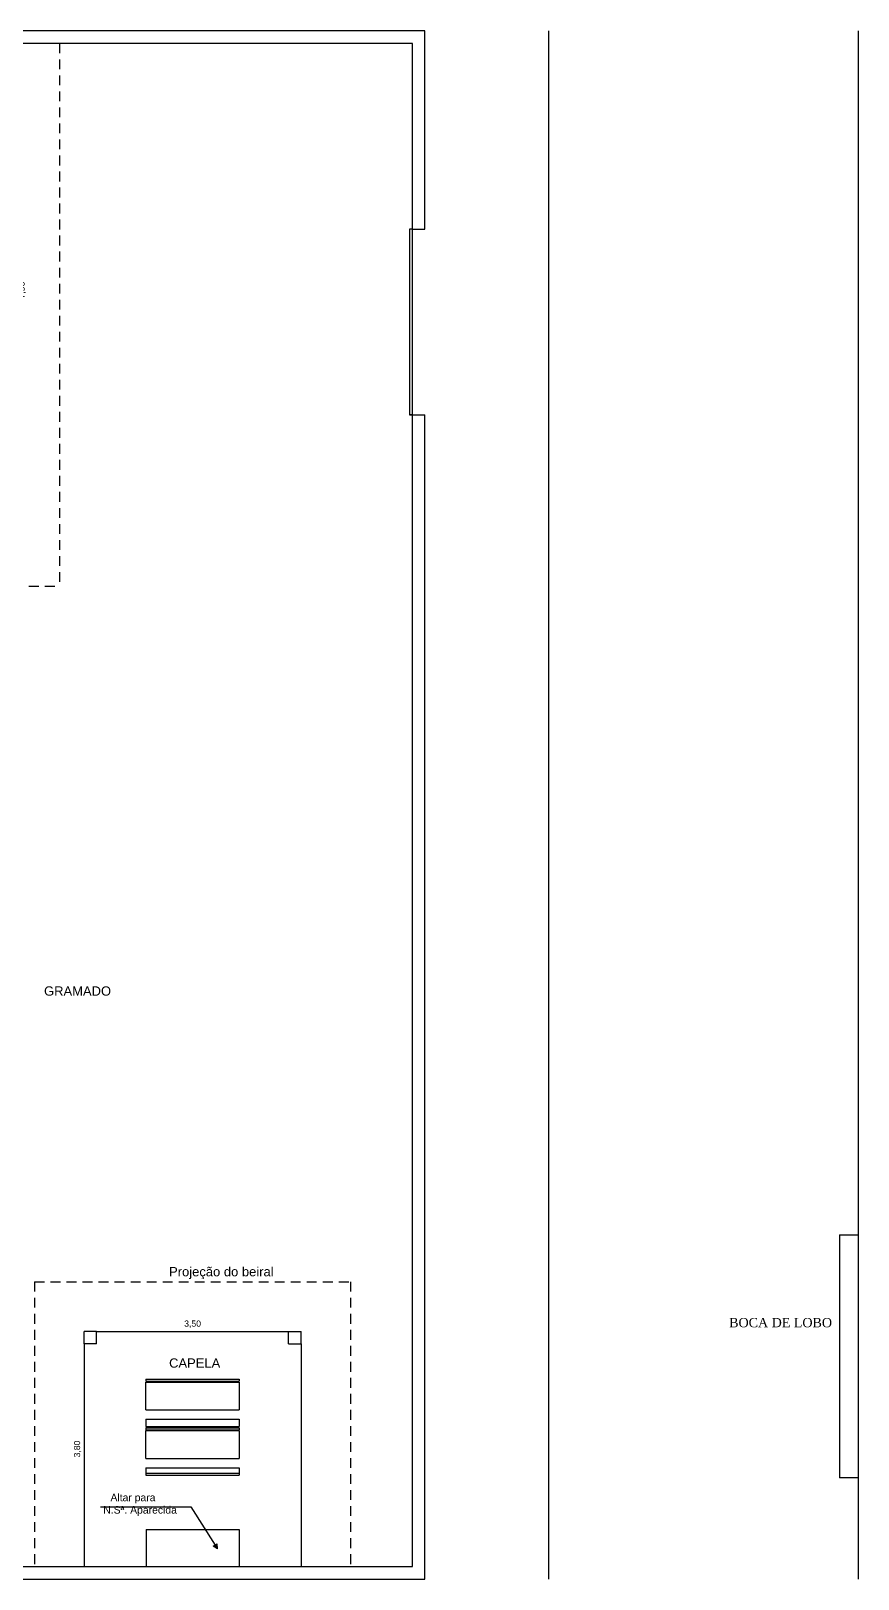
# Model space of a CAD drawing. Header units: millimetres. Extents: x 154.1 to 235.2, y 94.9 to 137.4.
# Drawn here: x 177.69 to 191.05, y 97.43 to 122.43 of the extents above; entities that cross this region are included whole.
import ezdxf

# ---------------------------------------------------------------- set-up
doc = ezdxf.new("R2010")
doc.units = ezdxf.units.MM
doc.header["$LTSCALE"] = 0.05
doc.linetypes.add('HIDDEN2', pattern=[4.7625, 3.175, -1.5875])
for name, color, linetype in [('Cotas', 6, 'Continuous'), ('Desnivel', 1, 'Continuous'), ('Janela', 2, 'Continuous'), ('Parede', 5, 'Continuous'), ('Projeção', 1, 'HIDDEN2'), ('Texto', 2, 'Continuous')]:
    doc.layers.add(name, color=color, linetype=linetype)
doc.styles.get("Standard").update_dxf_attribs({"font": 'arial.ttf'})
doc.dimstyles.new('ISO-25', dxfattribs={"dimtxt": 0.3, "dimasz": 2.5, "dimexe": 1.25, "dimexo": 0.625, "dimgap": 0.2, "dimtad": 1, "dimzin": 1, "dimtxsty": 'Standard', "dimcen": 2.5, "dimse1": 1, "dimse2": 1, "dimsd1": 1, "dimsd2": 1, "dimclrd": 6, "dimclrt": 2, "dimadec": 0, "dimazin": 0, "dimtfac": 1, "dimtmove": 0, "dimatfit": 3, "dimfxl": 1, "dimarcsym": 0})

# ---------------------------------------------------------------- blocks, each defined once
blk = doc.blocks.new('*D70')
at = {"layer": 'Defpoints', "color": 0}
for p in [(177.354, 122.222), (177.354, 114.259), (177.81, 114.259)]:
    blk.add_point(p, dxfattribs=at)
at = {"layer": 'Cotas', "color": 2, "insert": (177.549, 118.241), "char_height": 0.1, "attachment_point": 5, "rotation": 90}
blk.add_mtext('7,96', dxfattribs=at)
blk = doc.blocks.new('*D78')
at = {"layer": 'Defpoints', "color": 0}
for p in [(178.549, 101.426), (178.549, 101.282), (182.054, 101.426)]:
    blk.add_point(p, dxfattribs=at)
at = {"layer": 'Cotas', "color": 2, "insert": (180.302, 101.542), "char_height": 0.1, "attachment_point": 5}
blk.add_mtext('3,50', dxfattribs=at)
blk = doc.blocks.new('*D79')
at = {"layer": 'Defpoints', "color": 0}
for p in [(178.549, 101.426), (178.549, 97.626), (178.705, 97.626)]:
    blk.add_point(p, dxfattribs=at)
at = {"layer": 'Cotas', "color": 2, "insert": (178.444, 99.526), "char_height": 0.1, "attachment_point": 5, "rotation": 90}
blk.add_mtext('3,80', dxfattribs=at)

msp = doc.modelspace()

# ---------------------------------------------------------------- hatches: boundary and pattern name
at = {"layer": 'Desnivel'}
msp.add_hatch(color=256, dxfattribs=at).paths.add_polyline_path([(180.636, 97.959), (180.702, 97.912), (180.697, 97.992)])

# ---------------------------------------------------------------- linework, layer by layer
for p, q in [((190.754, 102.987), (190.754, 99.06)), ((190.754, 102.987), (191.054, 102.987)), ((178.749, 101.426), (181.854, 101.426)), ((178.549, 101.226), (178.549, 97.626)), ((182.054, 101.226), (182.054, 97.626)), ((179.549, 100.653), (179.549, 100.623)), ((179.549, 100.653), (181.054, 100.653)), ((179.549, 100.623), (181.054, 100.623)), ((179.549, 100.608), (181.054, 100.608)), ((179.549, 100.158), (179.549, 100.608)), ((181.054, 100.653), (181.054, 100.623)), ((181.054, 100.608), (181.054, 100.158)), ((179.549, 100.158), (181.054, 100.158)), ((179.549, 100.008), (179.549, 99.888)), ((179.549, 100.008), (181.054, 100.008)), ((181.054, 100.008), (181.054, 99.888)), ((179.549, 99.888), (181.054, 99.888)), ((179.549, 99.868), (179.549, 99.838)), ((179.549, 99.868), (181.054, 99.868)), ((179.549, 99.838), (181.054, 99.838)), ((179.549, 99.823), (181.054, 99.823)), ((179.549, 99.373), (179.549, 99.823)), ((181.054, 99.868), (181.054, 99.838)), ((181.054, 99.823), (181.054, 99.373)), ((179.549, 99.373), (181.054, 99.373)), ((179.549, 99.223), (181.054, 99.223)), ((179.549, 99.223), (179.549, 99.103)), ((179.549, 99.136), (181.054, 99.136)), ((179.549, 99.103), (181.054, 99.103)), ((181.054, 99.223), (181.054, 99.103)), ((191.054, 99.06), (190.754, 99.06)), ((178.814, 98.59), (180.273, 98.59)), ((180.273, 98.59), (180.667, 97.975)), ((179.552, 98.226), (179.552, 97.626)), ((179.552, 98.226), (181.052, 98.226)), ((181.052, 98.226), (181.052, 97.626)), ((180.636, 97.959), (180.697, 97.992)), ((180.702, 97.912), (180.636, 97.959)), ((180.702, 97.912), (180.697, 97.992))]:
    msp.add_line(p, q, dxfattribs=at)
at = {"layer": 'Janela'}
for p, q in [((186.054, 122.426), (186.054, 97.426)), ((191.054, 122.426), (191.054, 97.426)), ((183.804, 119.226), (183.804, 116.226)), ((183.854, 119.226), (183.804, 119.226)), ((183.854, 116.226), (183.854, 119.226)), ((183.804, 116.226), (183.854, 116.226)), ((183.854, 116.226), (183.804, 116.226))]:
    msp.add_line(p, q, dxfattribs=at)
at = {"layer": 'Parede'}
for p, q in [((184.054, 122.426), (154.054, 122.426)), ((184.054, 119.226), (184.054, 122.426)), ((183.854, 122.226), (168.354, 122.226)), ((183.854, 119.226), (183.854, 122.226)), ((183.854, 119.226), (184.054, 119.226)), ((183.854, 116.226), (184.054, 116.226)), ((183.854, 97.626), (183.854, 116.226)), ((184.054, 97.426), (184.054, 116.226)), ((178.749, 101.426), (178.549, 101.426)), ((178.549, 101.226), (178.549, 101.426)), ((178.749, 101.226), (178.749, 101.426)), ((181.854, 101.426), (182.054, 101.426)), ((181.854, 101.226), (181.854, 101.426)), ((182.054, 101.226), (182.054, 101.426)), ((178.749, 101.226), (178.549, 101.226)), ((181.854, 101.226), (182.054, 101.226)), ((160.354, 97.626), (183.854, 97.626)), ((154.054, 97.426), (184.054, 97.426))]:
    msp.add_line(p, q, dxfattribs=at)
at = {"layer": 'Projeção'}
for p, q in [((178.154, 122.226), (178.154, 113.459)), ((172.224, 113.459), (178.154, 113.459)), ((177.749, 102.226), (177.749, 97.626)), ((177.749, 102.226), (182.854, 102.226)), ((182.854, 102.226), (182.854, 97.626))]:
    msp.add_line(p, q, dxfattribs=at)

# ---------------------------------------------------------------- texts
at = {"layer": 'Janela', "char_height": 0.15, "attachment_point": 1}
for s, insert in [('GRAMADO', (177.902, 106.997)), ('Projeção do beiral', (179.922, 102.465)), ('CAPELA', (179.922, 100.989)), ('  {\\H0.8x;Altar para\\PN.Sª. Aparecida}', (178.859, 98.803))]:
    msp.add_mtext(s, dxfattribs=dict(at, insert=insert))
at = {"layer": 'Texto', "insert": (188.972, 101.642), "char_height": 0.15, "attachment_point": 1}
msp.add_mtext('{\\fTimes New Roman|b0|i0|c0|p18;BOCA DE LOBO}', dxfattribs=at)

# ---------------------------------------------------------------- dimensions: what is measured, and where the dimension line sits
at = {"layer": 'Cotas'}
for base, p1, p2, picture, middle in [((177.81, 114.259), (177.354, 122.222), (177.354, 114.259), '*D70', (177.81, 118.241)), ((178.705, 97.626), (178.549, 101.426), (178.549, 97.626), '*D79', (178.705, 99.526))]:
    dim = msp.add_linear_dim(base=base, p1=p1, p2=p2, angle=90, dimstyle='ISO-25', override={"dimtxt": 0.1}, dxfattribs=at)
    dim.commit()
    dim.dimension.update_dxf_attribs({"geometry": picture, "text_midpoint": middle, "dimtype": 160})
dim = msp.add_linear_dim(base=(178.549176434, 101.281867253), p1=(182.054176434, 101.426083405), p2=(178.549176434, 101.426083405), dimstyle='ISO-25', override={"dimtxt": 0.1}, dxfattribs=at)
dim.commit()
dim.dimension.update_dxf_attribs({"geometry": '*D78', "text_midpoint": (180.301676434, 101.281867253), "dimtype": 160})

doc.saveas('drawing.dxf')
